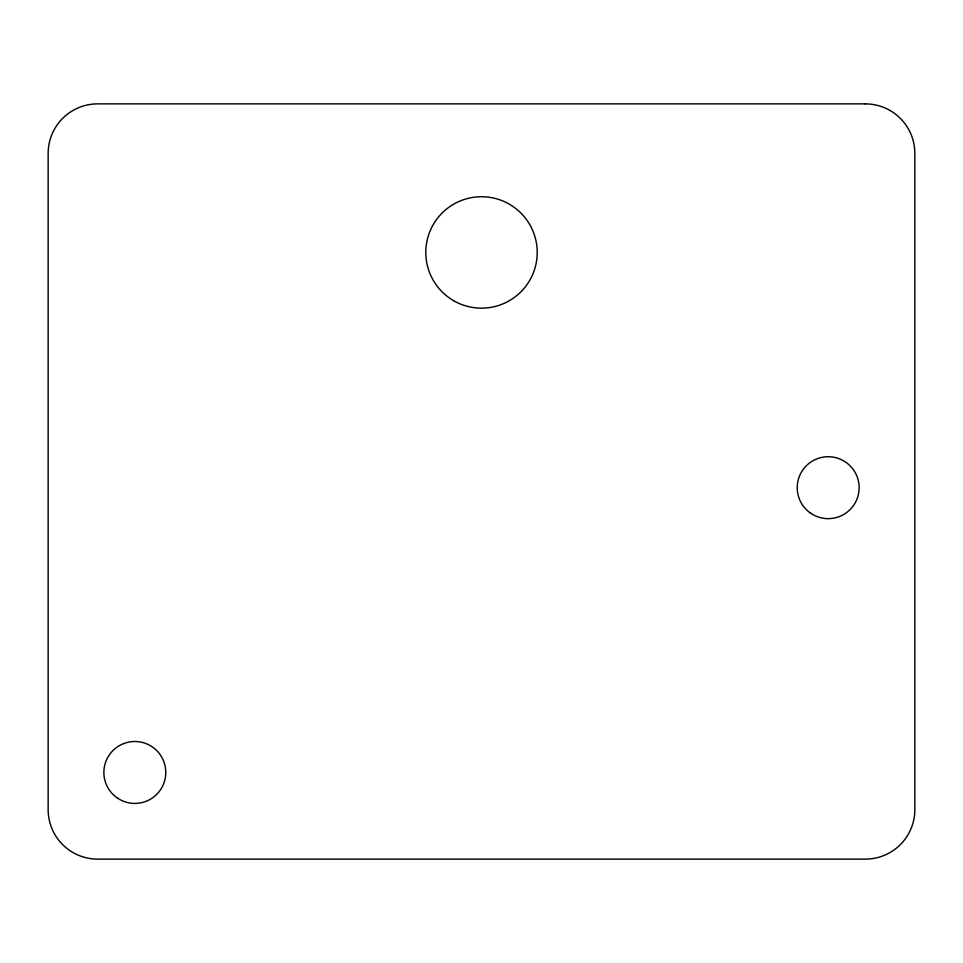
<?xml version="1.0" encoding="UTF-8"?>
<svg xmlns="http://www.w3.org/2000/svg" width="963" height="963" viewBox="0 0 963 963"><rect width="100%" height="100%" fill="white"/><g stroke="black" fill="none" stroke-linecap="round" stroke-linejoin="round"><path stroke-width="1.44" d="M865.328 103.872L97.672 103.872A49.522 49.522 0 0 0 48.15 153.394L48.15 809.606A49.522 49.522 0 0 0 97.672 859.128L865.328 859.128A49.522 49.522 0 0 0 914.85 809.606L914.85 153.394A49.522 49.522 0 0 0 865.328 103.872M453.645 300.697A55.722 55.722 0 0 0 537.222 252.438A55.722 55.722 0 0 0 453.645 204.192A55.722 55.722 0 0 0 453.645 300.697M810.232 512.906A30.948 30.948 0 0 0 858.996 490.624A30.948 30.948 0 0 0 815.312 459.532A30.948 30.948 0 0 0 810.232 512.906M117.787 798.303A30.948 30.948 0 0 0 165.72 774.3A30.948 30.948 0 0 0 120.953 744.784A30.948 30.948 0 0 0 117.787 798.303"/></g></svg>
